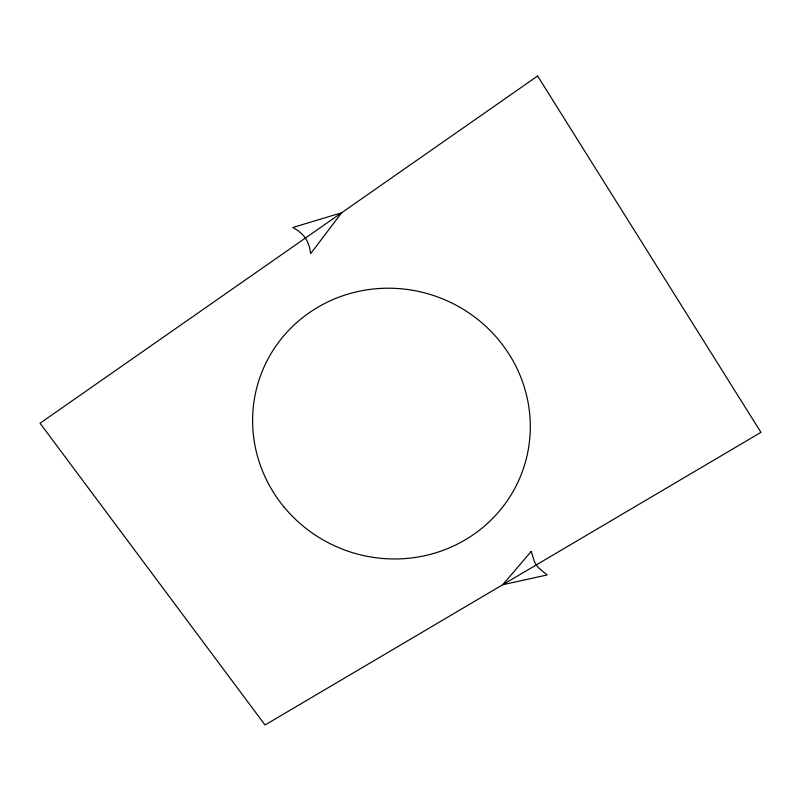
<?xml version="1.0" encoding="UTF-8"?>
<svg xmlns="http://www.w3.org/2000/svg" width="801" height="801" viewBox="0 0 801 801"><rect width="100%" height="100%" fill="white"/><g stroke="black" fill="none" stroke-linecap="round" stroke-linejoin="round"><path stroke-width="1.2" d="M341.647 212.766L310.658 253.637L309.526 247.229L307.374 241.501A27.655 26.633 61.6 0 0 302.918 234.963L298.393 230.868L292.846 227.494L341.647 212.766M531.193 551.428L502.758 584.71L547.153 574.958L538.472 567.749A32.811 30.668 -1.8 0 1 534.487 561.871L531.193 551.428M537.621 76.005L40.05 423.228L265.031 724.995L760.95 432.35L537.621 76.005M283.844 506.793A139.414 134.798 20.6 0 0 521.251 474.462A139.414 134.798 20.6 0 0 369.261 289.501A139.414 134.798 20.6 0 0 283.844 506.793"/></g></svg>
